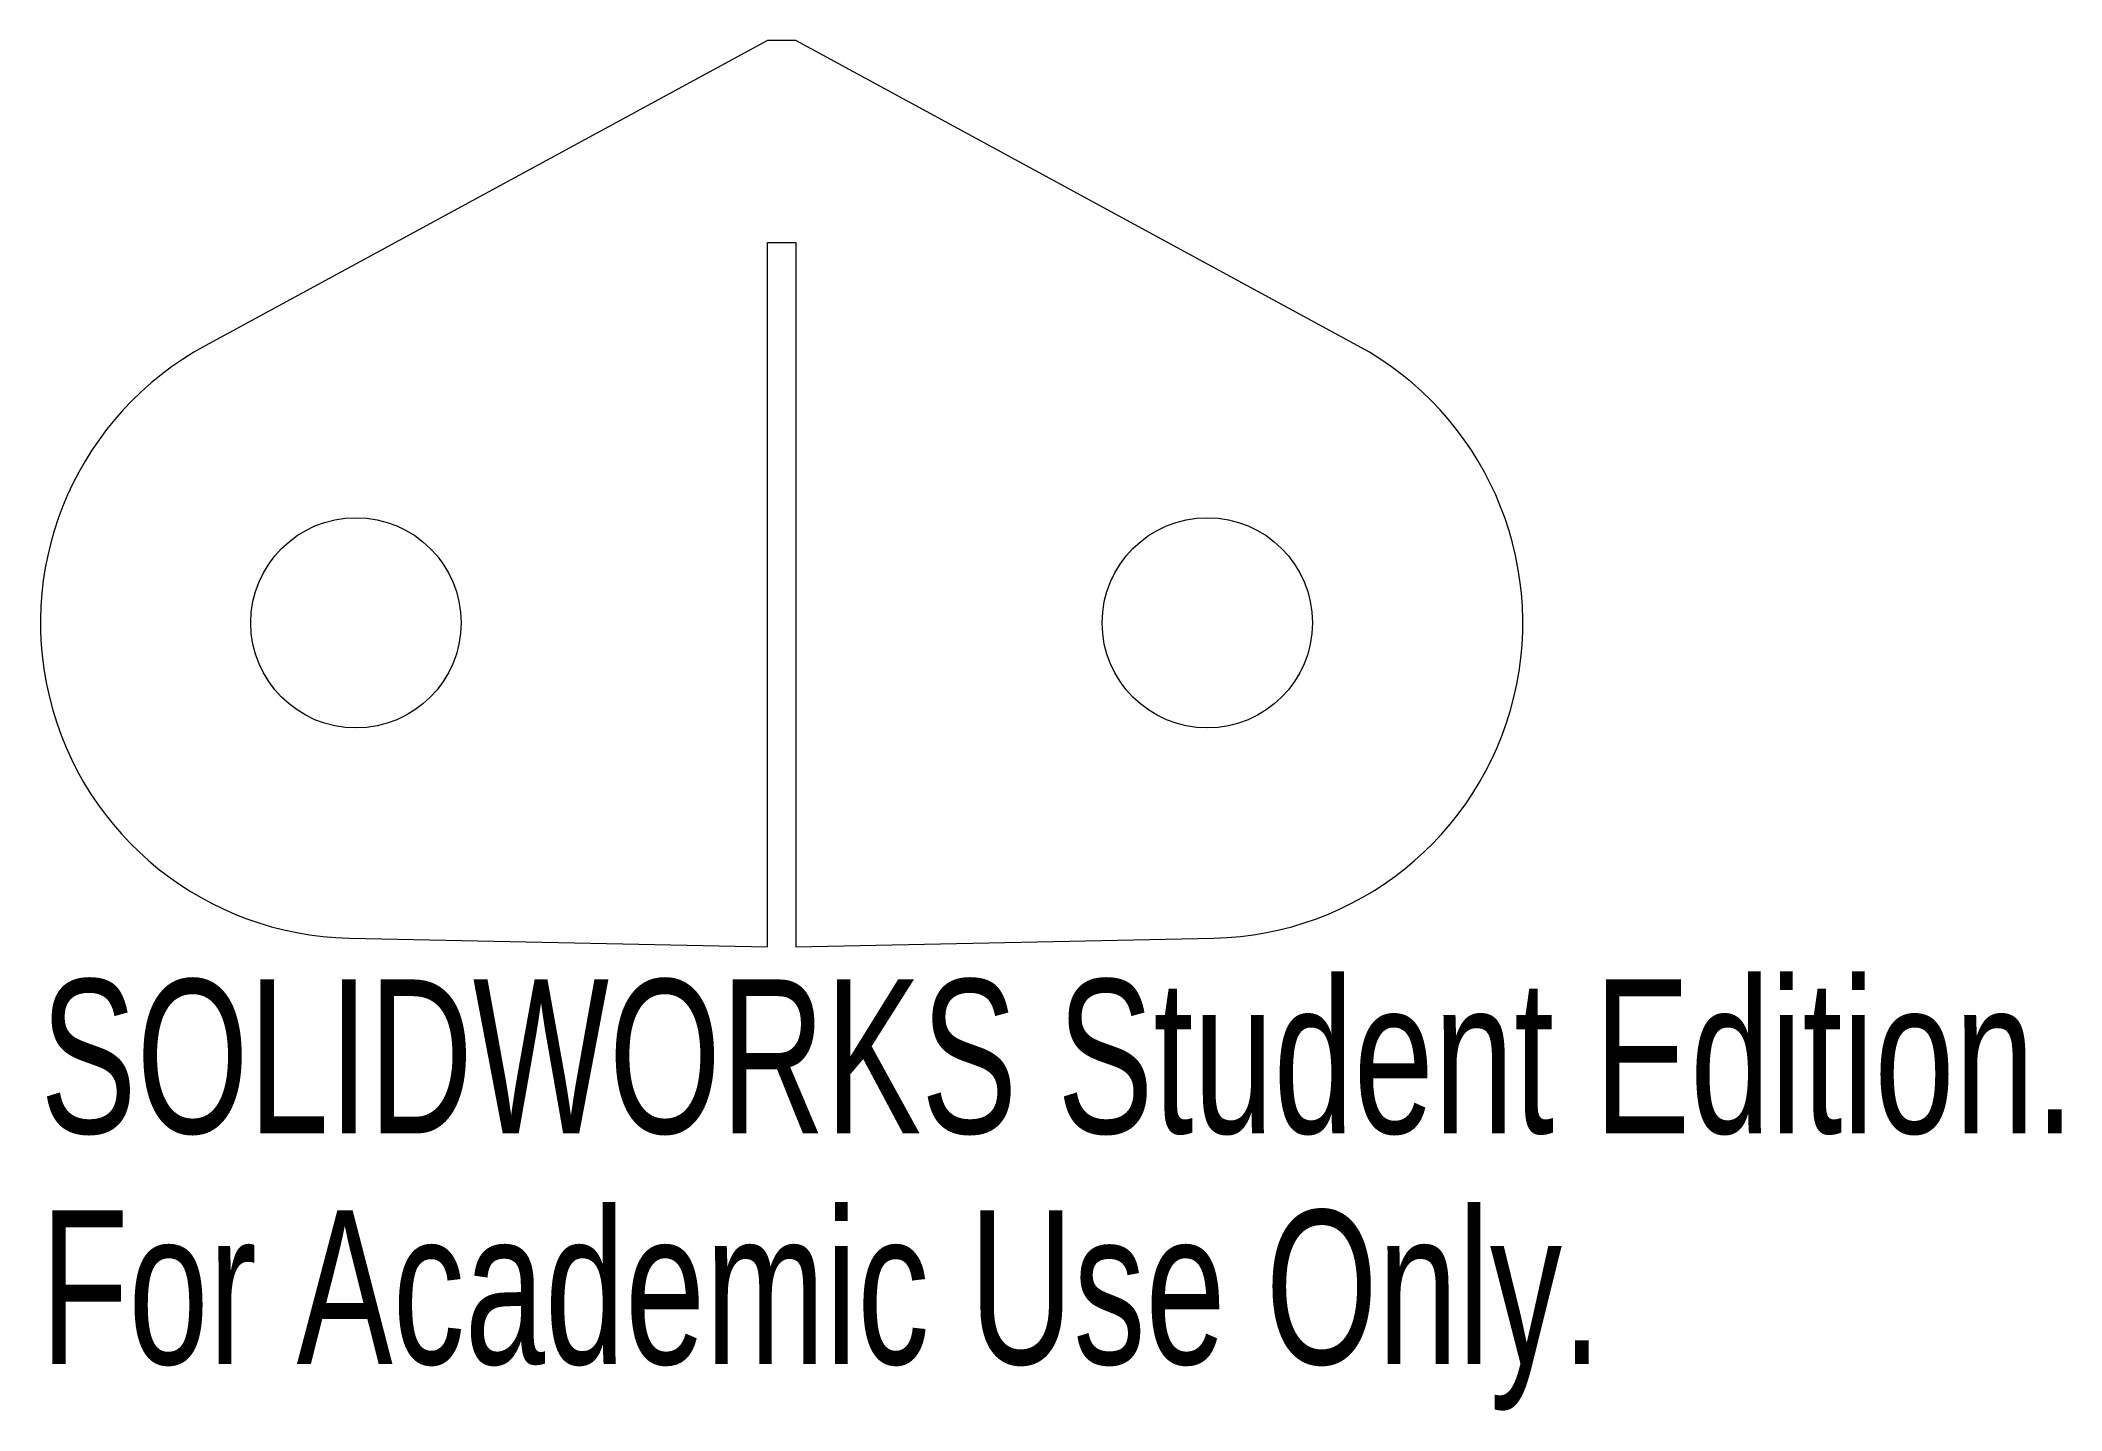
# Model space of a CAD drawing. Header units: millimetres. Extents: x -23.3 to 40.2, y 203.7 to 246.8.
import ezdxf

# ---------------------------------------------------------------- set-up
doc = ezdxf.new("R2010")
doc.units = ezdxf.units.MM
doc.styles.add('SLDTEXTSTYLE0', font='TXT', dxfattribs={"width": 0.7})

msp = doc.modelspace()

# ---------------------------------------------------------------- linework, layer by layer
at = {"color": 7, "linetype": 'Continuous', "lineweight": 15}
for p, q in [((-0.445, 246.75), (-18.095, 237.162)), ((0.445, 246.75), (-0.445, 246.75)), ((18.095, 237.162), (0.445, 246.75)), ((-0.445, 218.276), (-0.445, 240.4)), ((-0.445, 240.4), (0.445, 240.4)), ((0.445, 240.4), (0.445, 218.276)), ((-13.576, 218.553), (-0.445, 218.276)), ((0.445, 218.276), (13.576, 218.553))]:
    msp.add_line(p, q, dxfattribs=at)
for centre in [(-13.366, 228.457), (13.366, 228.457)]:
    msp.add_circle(centre, 3.302, dxfattribs=at)
for centre, start, end in [((-13.366, 228.457), 118.51233, 268.78821), ((13.366, 228.457), 271.21179, 61.48767)]:
    msp.add_arc(centre, 9.906, start, end, dxfattribs=at)

# ---------------------------------------------------------------- texts
at = {"color": 7, "linetype": 'Continuous', "char_height": 4.83362, "attachment_point": 1, "style": 'SLDTEXTSTYLE0'}
for s, insert in [('SOLIDWORKS Student Edition.', (-23.272, 217.256)), ('For Academic Use Only.', (-23.272, 210.006))]:
    msp.add_mtext(s, dxfattribs=dict(at, insert=insert))

doc.saveas('drawing.dxf')
